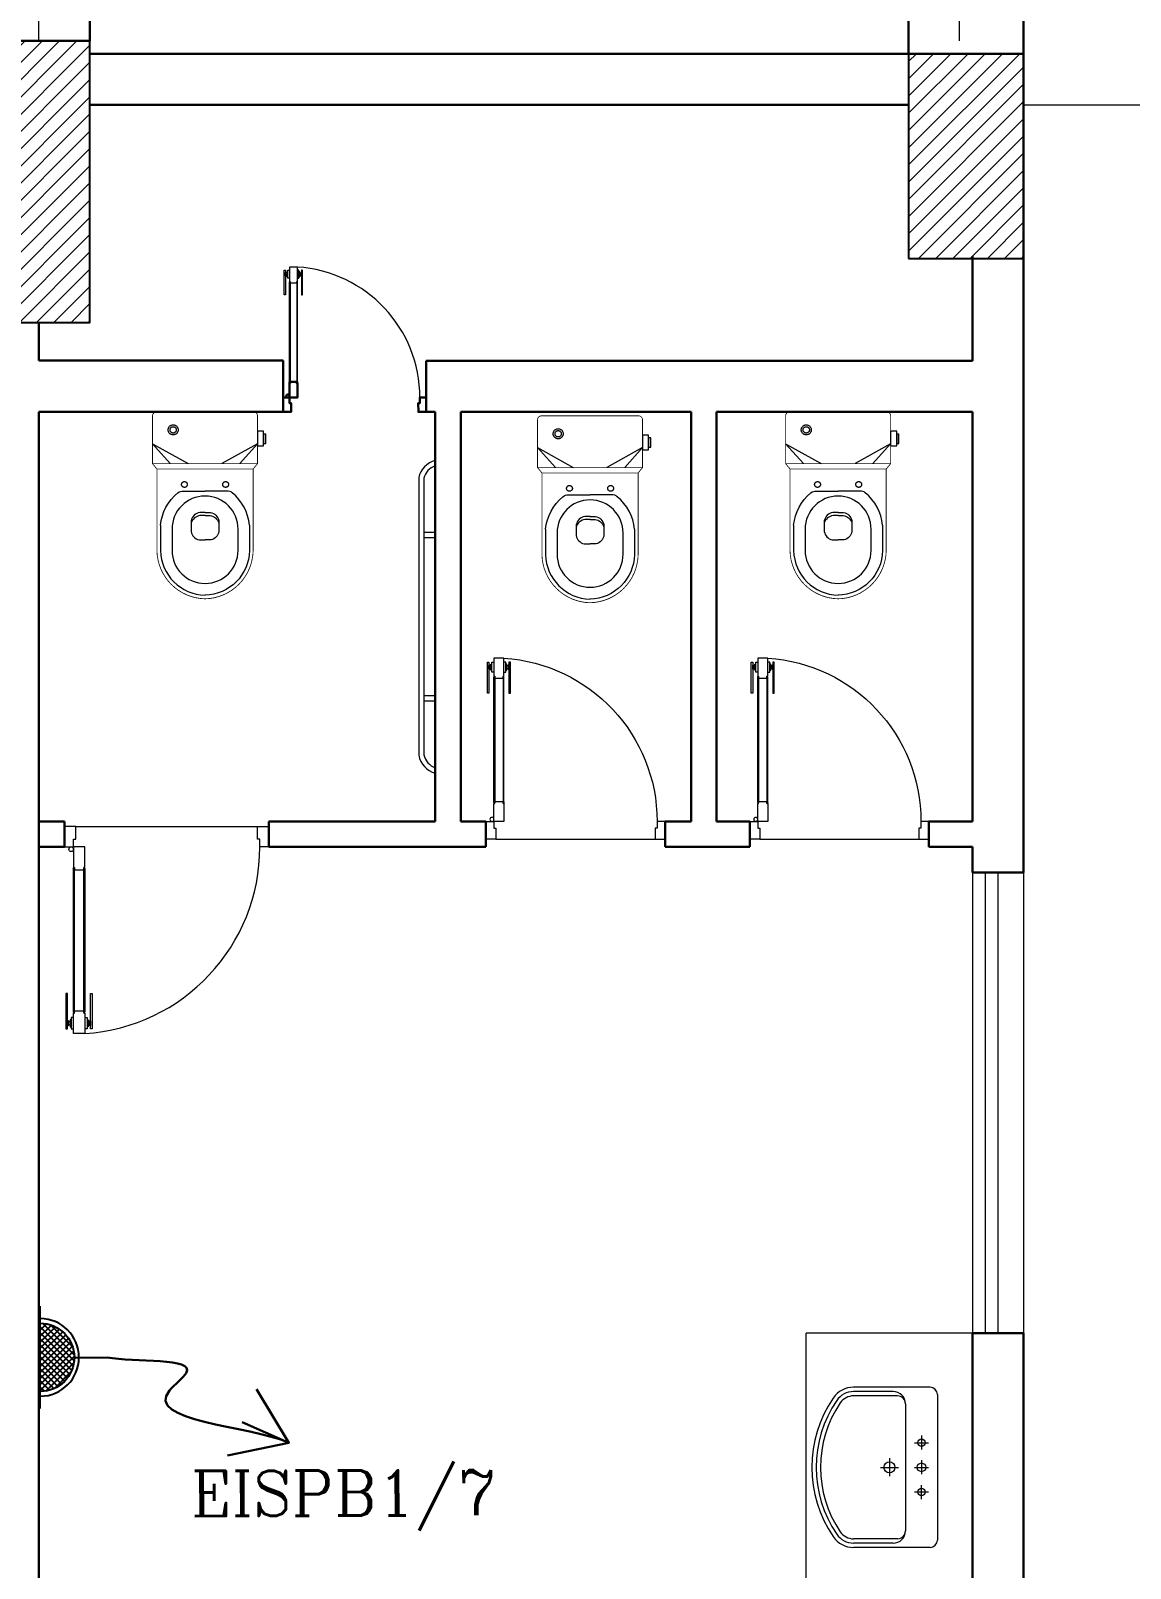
# Model space of a CAD drawing. Extents: x 1315 to 1416, y 473 to 837.
# Drawn here: x 1378.45 to 1382.75, y 531.89 to 537.9 of the extents above; entities that cross this region are included whole.
import ezdxf

# ---------------------------------------------------------------- set-up
doc = ezdxf.new("R2010")
doc.units = 0
doc.header["$MEASUREMENT"] = 0
doc.linetypes.add('CENTERX2', pattern=[4, 2.5, -0.5, 0.5, -0.5])
doc.linetypes.add('DASHED2', pattern=[0.375, 0.25, -0.125])
doc.layers.get('0').update_dxf_attribs({"color": 252, "linetype": 'CONTINUOUS', "lineweight": 30})
for name, color, linetype, lineweight in [('axis', 252, 'CENTERX2', 5), ('Column', 252, 'CONTINUOUS', 25), ('DOOR', 252, 'CONTINUOUS', 9), ('Elevation', 252, 'CONTINUOUS', 18), ('Furn', 252, 'CONTINUOUS', 9), ('hatch', 252, 'CONTINUOUS', 9), ('LIGHT 2', 252, 'CONTINUOUS', 9), ('Wall', 252, 'CONTINUOUS', 30), ('WINDOW', 252, 'CONTINUOUS', 5), ('WIRRING', 3, 'CONTINUOUS', 5)]:
    doc.layers.add(name, color=color, linetype=linetype, lineweight=lineweight)
doc.layers.add('POWER', color=1, linetype='CONTINUOUS')
doc.layers.add('WIRING', color=4, linetype='CONTINUOUS')
doc.styles.add('ARIAL', font='arial.ttf')
doc.styles.add('E80', font='romanc.shx')
doc.dimstyles.new('DIM-100-IN', dxfattribs={"dimtxt": 0.22, "dimasz": 0.1, "dimexe": 0.15, "dimexo": 0.15, "dimgap": 0, "dimtad": 0, "dimrnd": 0.05, "dimzin": 1, "dimdsep": 46, "dimtxsty": 'ARIAL', "dimblk": 'DOT', "dimcen": 0.2, "dimclrd": 256, "dimclre": 256, "dimclrt": 23, "dimadec": 0, "dimazin": 0, "dimtfac": 1, "dimtmove": 2, "dimatfit": 2, "dimldrblk": 'OPEN90', "dimfxl": 0.15, "dimfxlon": 1, "dimtolj": 1, "dimtzin": 0, "dimlwe": -1, "dimarcsym": 0})

# ---------------------------------------------------------------- blocks, each defined once
blk = doc.blocks.new('LAV15')
at = {"layer": 'Furn'}
for p, q in [((-0.0437500000000029, 0.3933986423538389), (-0.0437500000000029, 0.0826797284707777)), ((-0.0137500000000017, 0.4233986423538403), (0.5762500000000017, 0.4233986423538403)), ((0.1812499999999915, 0.3300132438867482), (0.1812499999999915, 0.3866331723675191)), ((0.28125, 0.3300132438867482), (0.28125, 0.3866331723675191)), ((0.3812499999999943, 0.3300132438867482), (0.3812499999999943, 0.3866331723675191)), ((0.606250000000003, 0.3933986423538425), (0.606250000000003, 0.0826797284707777)), ((0.1522921084965674, 0.3583986423538388), (0.20937484216347, 0.3583986423538388)), ((0.2522921084965617, 0.3583986423538388), (0.3093748421634643, 0.3583986423538388)), ((0.4102078915034327, 0.3583986423538388), (0.35312515783653, 0.3583986423538388)), ((-0.0087500000000063, 0.2608986423538386), (-0.0087500000000063, 0.0826797284707777)), ((0.0237499999999926, 0.293398642353841), (0.5387499999999932, 0.293398642353841)), ((0.28125, 0.1921284109792207), (0.28125, 0.26447609737132)), ((0.5712499999999922, 0.2608986423538386), (0.5712499999999922, 0.0826797284707777)), ((-0.0262500000000046, 0.2433986423538403), (-0.0262500000000046, 0.0826797284707741)), ((0.2442482497456098, 0.2283986423538398), (0.317187298319979, 0.2283986423538398)), ((0.5887500000000045, 0.2433986423538403), (0.5887500000000045, 0.0826797284707777))]:
    blk.add_line(p, q, dxfattribs=at)
for centre, radius in [((0.28125, 0.3583986423538388), 0.0175986474938933), ((0.1812499999999915, 0.3583986423538388), 0.0150845549947657), ((0.3812499999999943, 0.3583986423538388), 0.0150845549947657), ((0.28125, 0.2283986423538398), 0.0224871606866415)]:
    blk.add_circle(centre, radius, dxfattribs=at)
for centre, radius, start, end in [((-0.0137500000000017, 0.3933986423538389), 0.03, 90, 180), ((0.5762500000000017, 0.3933986423538425), 0.03, 0, 90), ((0.0237499999999926, 0.2433986423538403), 0.05, 90, 180), ((0.0237499999999926, 0.2608986423538386), 0.0325, 90, 180), ((0.5387499999999932, 0.2433986423538403), 0.05, 0, 90), ((0.5387499999999932, 0.2608986423538386), 0.0325, 0, 90), ((0.0562499999999915, 0.0826797284707777), 0.1, 180, 235.7711336721866), ((0.0562499999999915, 0.0826797284707777), 0.0825, 180, 235.7711336721866), ((0.0562499999999915, 0.0826797284707777), 0.065, 180, 235.7711336721866), ((0.5062499999999944, 0.0826797284707777), 0.065, 304.2288663278136, 0), ((0.5062499999999944, 0.0826797284707777), 0.0825, 304.2288663278136, 0), ((0.5062499999999944, 0.0826797284707777), 0.1, 304.2288663278136, 0), ((0.28125, 0.4133986423538385), 0.5, 235.7711336721866, 304.2288663278136), ((0.28125, 0.4133986423538385), 0.4825000000000001, 235.7711336721866, 304.2288663278136), ((0.28125, 0.4133986423538385), 0.4650000000000001, 235.7711336721866, 304.2288663278136)]:
    blk.add_arc(centre, radius, start, end, dxfattribs=at)
blk = doc.blocks.new('A$C5C187BFD')
at = {"layer": 'Furn'}
for points in [[(0.0334957720382931, 0.1793791997529439), (0.0583808912487598, 0.1793791997529439), (0.0583808912487598, 0.1897254174731842), (0.0334957720382931, 0.1897254174731842)], [(0.0383514000296259, 0.1897254174731842), (0.0541322061513938, 0.1897254174731842), (0.0541322061513938, 0.1933629620662174), (0.0383514000296259, 0.1933629620662174)]]:
    blk.add_lwpolyline(points, close=True, dxfattribs=at)
at = {"layer": 'Furn', "const_width": 0.0014}
for points in [[(0.0978126535884201, 0.0900395995012531), (0.0978126535884201, 0.1719215338339097), (0.0887083442971744, 0.1793791997529439), (0.0073764931647133, 0.1793791997529439, 0.4634554236914675), (0.0007000005100224, 0.1714978421647828), (0.0007000005100224, 0.0900395995012531)], [(0.0978126535884201, 0.1719215338339097), (0.2367046964911026, 0.1719215338339097, -0.4022696111272069), (0.3186806307851384, 0.0900395995012531)], [(0.0978126535884201, 0.0900395995012531), (0.0978126535884201, 0.0081576651685964), (0.0887083442971744, 0.0006999992495622), (0.0073764931647133, 0.0006999992495622, -0.4634554236914675), (0.0007000005100224, 0.0085813568377233), (0.0007000005100224, 0.0900395995012531)], [(0.0978126535884201, 0.0081576651685964), (0.2367046964911026, 0.0081576651685964, 0.4022696111272069), (0.3186806307851384, 0.0900395995012531)]]:
    blk.add_lwpolyline(points, format="xyb", dxfattribs=at)
at = {"layer": 'Furn'}
for points in [[(0.0887083442971744, 0.1491061205667279), (0.0547391701241793, 0.1793791997529439), (0.0887083442971459, 0.1187932077712475)], [(0.1962037733616739, 0.1138767433195937), (0.1962037733616739, 0.1139608772346747)], [(0.0887083442971744, 0.030973078435764), (0.0547391701241793, 0.0006999992495622), (0.0887083442971459, 0.0612859912312587)], [(0.1962037733616739, 0.0662024556829124), (0.1962037733616739, 0.0661183217678314)]]:
    blk.add_lwpolyline(points, dxfattribs=at)
at = {"layer": 'Furn', "const_width": 0.0014}
for points in [[(0.0887083442971744, 0.1793791997529439), (0.0887083442971744, 0.0900395995012531)], [(0.0887083442971744, 0.0006999992495622), (0.0887083442971744, 0.0900395995012531)]]:
    blk.add_lwpolyline(points, dxfattribs=at)
at = {"layer": 'Furn'}
for points in [[(0.1932676401947617, 0.1657710016623213, 0.1988959955244562), (0.1382422278952333, 0.1362852751468466, 0.1977661955998966), (0.1352423140762085, 0.1272187265050064), (0.1352423140762085, 0.0900395995012531)], [(0.1932676401948186, 0.1657710016623213), (0.2366423224552818, 0.1657710016623213, -0.4020446499234156), (0.3125314610943803, 0.0899101463910199)], [(0.1716867197754652, 0.0900395995012389), (0.1716867197754652, 0.0991190932878681, -0.3005419823001434), (0.1858025975723763, 0.1135898349159419), (0.2043761279464036, 0.1135898349159419, -0.2970546325545382), (0.2184920057433146, 0.1002322309732051), (0.2184920057433146, 0.0900395995012531)], [(0.1768873025861524, 0.0900395995012673), (0.1768873025861524, 0.0987480509691352, -0.2791782129178522), (0.1895173097479414, 0.1135898349159419, -1.386683449356957)], [(0.1932676401947617, 0.0143081973401849, -0.1988959955244562), (0.1382422278952333, 0.0437939238556595, -0.1977661955998966), (0.1352423140762085, 0.0528604724974997), (0.1352423140762085, 0.0900395995012531)], [(0.1716867197754652, 0.0900395995012673), (0.1716867197754652, 0.0809601057146381, 0.3005419823001434), (0.1858025975723763, 0.0664893640865643), (0.2043761279464036, 0.0664893640865643, 0.2970546325545382), (0.2184920057433146, 0.079846968029301), (0.2184920057433146, 0.0900395995012531)], [(0.1768873025861524, 0.0900395995012389), (0.1768873025861524, 0.0813311480333567, 0.2791782129178522), (0.1895173097479414, 0.0664893640865643, 1.386683449356957)], [(0.1932676401948186, 0.0143081973401849), (0.2366423224552818, 0.0143081973401849, 0.4020446499234156), (0.3125314610943803, 0.090169052611472)]]:
    blk.add_lwpolyline(points, format="xyb", dxfattribs=at)
blk.add_lwpolyline([(0.2000285872502445, 0.0338374415494229), (0.236212483834862, 0.0338374415494229, 0.9999999999999998), (0.236212483834862, 0.1462417574530832), (0.2000285872502445, 0.1462417574530832, 0.9999999999999998)], format="xyb", close=True, dxfattribs=at)
at = {"layer": 'Furn', "linetype": 'DASHED2'}
for centre, radius in [((0.1240976284810813, 0.1250876083474992), 0.0049365714629232), ((0.1240976284810529, 0.0549915906550069), 0.0049365714629232), ((0.031179976687497, 0.03577169171468601), 0.0085288164727189), ((0.031179976687497, 0.03577169171468601), 0.0053830397684266)]:
    blk.add_circle(centre, radius, dxfattribs=at)
blk = doc.blocks.new('d5')
at = {"layer": 'DOOR'}
for p, q in [((94.41316400247749, -72.62162246483132), (94.41316400247749, -72.06170049870963)), ((94.41713411347915, -72.06170049870983), (94.41713411347915, -72.62162246483132)), ((94.45446224455404, -72.06170049870983), (94.45446224455404, -72.62162246483153)), ((94.45843235555628, -72.62162246483132), (94.45843235555628, -72.06170049870983)), ((94.4491284657234, -72.7860551424973), (93.73803193302952, -72.7860551424973))]:
    blk.add_line(p, q, dxfattribs=at)
for points in [[(94.39087248065216, -72.13291790056608), (94.3844504665027, -72.13291790056608), (94.3844504665027, -71.99504312179033), (94.39087248065205, -71.99504312179033)], [(94.400247577993, -72.00928941499343), (94.39510050151031, -72.00928941499343), (94.39510050151031, -72.02546747948573), (94.400247577993, -72.02546747948573)], [(94.45446224455404, -72.057256673582), (94.45446224455404, -72.06614432383785), (94.41713411347926, -72.06614432383785), (94.41713411347926, -72.057256673582), (94.41357905337676, -72.057256673582), (94.41357905337676, -71.97726782127884), (94.41357905337676, -71.97726782127884), (94.45801730465624, -71.97726782127884), (94.45801730465624, -72.057256673582)], [(94.4713487800402, -72.00928941499343), (94.47649585652292, -72.00928941499343), (94.47649585652292, -72.02546747948573), (94.4713487800402, -72.02546747948573)], [(94.48072387738138, -72.13291790056608), (94.48714589153069, -72.13291790056608), (94.48714589153069, -71.99504312179053), (94.48072387738128, -71.99504312179053)], [(94.45446224455429, -72.62606628995945), (94.45446224455429, -72.61717863970351), (94.41713411347956, -72.61717863970351), (94.41713411347956, -72.62606628995945), (94.41357905337708, -72.62606628995945), (94.41357905337708, -72.70605514226251), (94.41357905337708, -72.70605514226251), (94.45801730465669, -72.70605514226251), (94.45801730465669, -72.62606628995945)], [(93.69356769577308, -72.7860551424978), (93.69356769594508, -72.70605514251473), (93.7292299836728, -72.70605514226291), (93.72922977376578, -72.73637567270337), (93.73811742402172, -72.73637567270337), (93.73803193302952, -72.7860551424973)], [(94.49356769577308, -72.78605514249757), (94.49356790568024, -72.70605514226251), (94.45801730465669, -72.70605514226251), (94.45801709474961, -72.73637567270337), (94.44912944449379, -72.73637567270337), (94.4491284657234, -72.7860551424973)]]:
    blk.add_lwpolyline(points, close=True, dxfattribs=at)
for points in [[(94.39087248065205, -72.0095200233688, -0.9999999999999998), (94.39510050151031, -72.0095200233688), (94.39510050151031, -72.0095200233688), (94.39510050151031, -72.02523687111037), (94.39510050151031, -72.02523687111037, -0.9999999999999998), (94.39087248065205, -72.02523687111037), (94.39087248065205, -72.02523687111037)], [(94.48072387738128, -72.0095200233688, 0.9999999999999998), (94.47649585652292, -72.0095200233688), (94.47649585652292, -72.0095200233688), (94.47649585652292, -72.02523687111017), (94.47649585652292, -72.02523687111017, 0.9999999999999998), (94.48072387738128, -72.02523687111017), (94.48072387738128, -72.02523687111017)], [(94.41713411347926, -72.06567060971193), (94.41713411347926, -72.06567060971193, -0.9999999999999998), (94.41713411347926, -72.05773038770771)], [(94.45446224455404, -72.06567060971193), (94.45446224455404, -72.06567060971193, 0.9999999999999998), (94.45446224455404, -72.05773038770771)], [(94.41713411347956, -72.61765235382961), (94.41713411347956, -72.61765235382961, 0.9999999999999998), (94.41713411347956, -72.62559257583325)], [(94.45446224455429, -72.61765235382961), (94.45446224455429, -72.61765235382961, -0.9999999999999998), (94.45446224455429, -72.62559257583325)]]:
    blk.add_lwpolyline(points, format="xyb", close=True, dxfattribs=at)
for points in [[(94.40469140312105, -72.03117947155405), (94.400247577993, -72.03117947155405), (94.400247577993, -72.00357742292462), (94.40469140312092, -72.00357742292462)], [(94.41357905337676, -72.03948137307033), (94.40469140312105, -72.03948137307033), (94.40469140312105, -71.99504312179053), (94.41357905337676, -71.99504312179053)], [(94.45801730465635, -72.03948137307013), (94.46690495491228, -72.03948137307013), (94.46690495491228, -71.99504312179033), (94.45801730465635, -71.99504312179033)], [(94.46690495491228, -72.03117947155455), (94.4713487800402, -72.03117947155455), (94.4713487800402, -72.00357742292472), (94.46690495491228, -72.00357742292472)]]:
    blk.add_lwpolyline(points, dxfattribs=at)
blk.add_circle((94.46690495491268, -72.69716749200667), 0.0088876502559006, dxfattribs=at)
blk.add_arc((94.45946010502294, -72.70605514226251), 0.7302301213500657, 93.60232103146853, 180.0000000000229, dxfattribs=at)
blk = doc.blocks.new('A$C11ED6BD5')
at = {"layer": 'axis', "color": 0, "ltscale": 0.3}
for p, q in [((-3.850000000000591, 22.1999999999997), (-3.850000000000591, 24.2637570894658)), ((-0.2500000000004547, 22.1999999999997), (-0.2500000000004547, 24.2637570894658)), ((-1.32889701945e-05, 21.9499999999997), (3.22171341332455, 21.9499999999997))]:
    blk.add_line(p, q, dxfattribs=at)
blk = doc.blocks.new('_Dot')
at = {"color": 0, "linetype": 'ByBlock', "lineweight": -2}
blk.add_line((-0.5, 0), (-1, 0), dxfattribs=at)
at = {"color": 0, "linetype": 'ByBlock', "const_width": 0.5}
blk.add_lwpolyline([(-0.25, 0, 1), (0.25, 0, 1)], format="xyb", close=True, dxfattribs=at)
blk = doc.blocks.new('WATER HEATER OUTLET')
at = {"layer": 'POWER', "ltscale": 0.05}
h = blk.add_hatch(dxfattribs=at)
h.set_pattern_fill('ANSI37', color=213, scale=8.39787315272e-05, angle=-90.00000000000001, style=0)
h.set_pattern_definition([(135.0000000121108, (1249.874513895683, 254.0389278843623), (0.0055670532038916, 0.0055670532015381), []), (44.99999998788918, (1249.874513895683, 254.0389278843623), (0.0055670532038915, -0.0055670532015381), [])])
edge = h.paths.add_edge_path()
edge.add_line((1366.819193689018, 258.1625024388519), (1366.693225591741, 258.1625024388519))
edge.add_ellipse((1366.75620964038, 258.1625024388519), major_axis=(0.0629840478210824, -1.01511825485e-05), ratio=0.9999999995778004, start_angle=0.009234400335117243, end_angle=180.0092344003351, ccw=False)
at = {"color": 7}
blk.add_arc((1366.75620964038, 258.1625024388519), 0.0715808169189371, 0, 180, dxfattribs=at)
at = {"layer": 'POWER', "color": 6}
for p, q in [((1366.75620964038, 258.2254864874644), (1366.75620964038, 258.2862646588848)), ((1366.850685713339, 258.1625024388519), (1366.661733567421, 258.1625024388519))]:
    blk.add_line(p, q, dxfattribs=at)
at = {"layer": 'POWER', "color": 6, "extrusion": (0, 0, -1)}
blk.add_ellipse((1366.75620964038, 258.1625024388519), major_axis=(0.0629840478210824, -1.01511825485e-05), ratio=0.9999999995778004, start_param=3.141431482899498, end_param=6.283024136489291, dxfattribs=at)

msp = doc.modelspace()

# ---------------------------------------------------------------- hatches: boundary and pattern name
at = {"layer": 'hatch'}
h = msp.add_hatch(dxfattribs=at)
h.set_pattern_fill('ANSI31', color=256, scale=0.015, style=0)
h.set_pattern_definition([(45, (1560.843480339304, 199.4404489963972), (-0.0336759604540093, 0.0336759604540093), [])])
h.paths.add_polyline_path([(1378.236320405784, 536.762513837875), (1378.686320405783, 536.762513837875), (1378.686320405783, 537.8625888116178), (1378.236320405784, 537.8625888116178)])
h = msp.add_hatch(dxfattribs=at)
h.set_pattern_fill('ANSI31', color=256, scale=0.015, style=0)
h.set_pattern_definition([(45, (1574.093467050334, 199.3904162563531), (-0.0336759604540093, 0.0336759604540093), [])])
h.paths.add_polyline_path([(1381.886307116815, 537.012513837875), (1382.336307116815, 537.012513837875), (1382.336307116815, 537.8125560715735), (1381.886307116815, 537.8125560715735)])

# ---------------------------------------------------------------- linework, layer by layer
at = {"layer": 'Column'}
for points in [[(1378.236320405784, 536.762513837875), (1378.686320405783, 536.762513837875), (1378.686320405783, 537.8625888116178), (1378.236320405784, 537.8625888116178)], [(1381.886307116815, 537.012513837875), (1382.336307116815, 537.012513837875), (1382.336307116815, 537.8125560715735), (1381.886307116815, 537.8125560715735)]]:
    msp.add_lwpolyline(points, close=True, dxfattribs=at)
at = {"layer": 'DOOR'}
for p, q in [((1379.465953310774, 536.5276604199466), (1379.465953310774, 536.9196057962317)), ((1379.468732388476, 536.9196057962317), (1379.468732388476, 536.5276604199465)), ((1379.494862080228, 536.9196057962317), (1379.494862080228, 536.5276604199466)), ((1379.49764115793, 536.5276604199466), (1379.49764115793, 536.9196057962318)), ((1378.630759636006, 534.7925560715562), (1379.341856168699, 534.7925560715562)), ((1378.630759636005, 534.7925560715559), (1379.341856168698, 534.7925560715559)), ((1378.621455746173, 534.6281233938902), (1378.621455746173, 534.0682014277688)), ((1378.621455746172, 534.6281233938898), (1378.621455746172, 534.0682014277685)), ((1378.625425857175, 534.0682014277688), (1378.625425857175, 534.6281233938904)), ((1378.625425857174, 534.0682014277685), (1378.625425857174, 534.6281233938903)), ((1378.66275398825, 534.0682014277688), (1378.66275398825, 534.6281233938902)), ((1378.662753988249, 534.0682014277685), (1378.662753988249, 534.6281233938898)), ((1378.666724099251, 534.6281233938902), (1378.666724099251, 534.0682014277685)), ((1378.66672409925, 534.6281233938898), (1378.66672409925, 534.0682014277684))]:
    msp.add_line(p, q, dxfattribs=at)
for points in [[(1379.450349245497, 536.8697536149324), (1379.445853835592, 536.8697536149324), (1379.445853835592, 536.9662659600751), (1379.450349245497, 536.9662659600751)], [(1379.456911813636, 536.9562935548332), (1379.453308860098, 536.9562935548332), (1379.453308860098, 536.9449689096887), (1379.456911813636, 536.9449689096887)], [(1379.468732388476, 536.9227164738211), (1379.468732388476, 536.9164951186422), (1379.494862080228, 536.9164951186422), (1379.494862080228, 536.9227164738211), (1379.4973506223, 536.9227164738211), (1379.4973506223, 536.9787086704333), (1379.4973506223, 536.9787086704333), (1379.466243846404, 536.9787086704333), (1379.466243846404, 536.9227164738211)], [(1379.506682655069, 536.9562935548332), (1379.510285608607, 536.9562935548332), (1379.510285608607, 536.9449689096887), (1379.506682655069, 536.9449689096887)], [(1379.513245223207, 536.8697536149324), (1379.517740633112, 536.8697536149324), (1379.517740633112, 536.9662659600752), (1379.513245223207, 536.9662659600752)], [(1378.586320405956, 534.7925560715564), (1378.586320196049, 534.7125560713215), (1378.621870797072, 534.7125560713215), (1378.62187100698, 534.7428766017622), (1378.630758657235, 534.7428766017622), (1378.630759636006, 534.7925560715562)], [(1378.586320405954, 534.7925560715562), (1378.586320196048, 534.7125560713212), (1378.621870797071, 534.7125560713212), (1378.621871006978, 534.7428766017618), (1378.630758657234, 534.7428766017618), (1378.630759636005, 534.7925560715559)], [(1379.386320405956, 534.7925560715566), (1379.386320405784, 534.7125560715738), (1379.350658118056, 534.7125560713217), (1379.350658327963, 534.7428766017622), (1379.341770677707, 534.7428766017622), (1379.341856168699, 534.7925560715562)], [(1379.386320405954, 534.7925560715564), (1379.386320405783, 534.7125560715734), (1379.350658118055, 534.7125560713215), (1379.350658327962, 534.7428766017618), (1379.341770677706, 534.7428766017618), (1379.341856168698, 534.7925560715559)], [(1378.625425857175, 534.6325672190181), (1378.625425857175, 534.6236795687623), (1378.662753988249, 534.6236795687623), (1378.662753988249, 534.6325672190181), (1378.666309048352, 534.6325672190181), (1378.666309048352, 534.7125560713215), (1378.666309048352, 534.7125560713215), (1378.621870797072, 534.7125560713215), (1378.621870797072, 534.6325672190181)], [(1378.625425857173, 534.632567219018), (1378.625425857173, 534.623679568762), (1378.662753988248, 534.623679568762), (1378.662753988248, 534.632567219018), (1378.666309048351, 534.632567219018), (1378.666309048351, 534.7125560713212), (1378.666309048351, 534.7125560713212), (1378.621870797071, 534.7125560713212), (1378.621870797071, 534.632567219018)], [(1378.599164224348, 534.1394188296249), (1378.592742210198, 534.1394188296249), (1378.592742210198, 534.0015440508494), (1378.599164224348, 534.0015440508494)], [(1378.599164224346, 534.1394188296248), (1378.592742210197, 534.1394188296248), (1378.592742210197, 534.0015440508491), (1378.599164224346, 534.0015440508491)], [(1378.689015621077, 534.1394188296249), (1378.695437635226, 534.1394188296249), (1378.695437635226, 534.0015440508491), (1378.689015621077, 534.0015440508491)], [(1378.689015621076, 534.1394188296248), (1378.695437635225, 534.1394188296248), (1378.695437635225, 534.001544050849), (1378.689015621076, 534.001544050849)], [(1378.625425857175, 534.0637576026409), (1378.625425857175, 534.0726452528967), (1378.66275398825, 534.0726452528967), (1378.66275398825, 534.0637576026409), (1378.666309048352, 534.0637576026409), (1378.666309048352, 533.9837687503377), (1378.666309048352, 533.9837687503377), (1378.621870797073, 533.9837687503377), (1378.621870797073, 534.0637576026409)], [(1378.625425857174, 534.0637576026406), (1378.625425857174, 534.0726452528963), (1378.662753988249, 534.0726452528963), (1378.662753988249, 534.0637576026406), (1378.666309048351, 534.0637576026406), (1378.666309048351, 533.9837687503375), (1378.666309048351, 533.9837687503375), (1378.621870797072, 533.9837687503375), (1378.621870797072, 534.0637576026406)], [(1378.608539321689, 534.0157903440522), (1378.603392245206, 534.0157903440522), (1378.603392245206, 534.0319684085446), (1378.608539321689, 534.0319684085446)], [(1378.608539321688, 534.0157903440521), (1378.603392245205, 534.0157903440521), (1378.603392245205, 534.0319684085443), (1378.608539321688, 534.0319684085443)], [(1378.679640523736, 534.0157903440522), (1378.684787600218, 534.0157903440522), (1378.684787600218, 534.0319684085446), (1378.679640523736, 534.0319684085446)], [(1378.679640523735, 534.0157903440521), (1378.684787600217, 534.0157903440521), (1378.684787600217, 534.0319684085443), (1378.679640523735, 534.0319684085443)]]:
    msp.add_lwpolyline(points, close=True, dxfattribs=at)
for points in [[(1379.450349245497, 536.9561321289705, -0.9999999999999998), (1379.453308860098, 536.9561321289705), (1379.453308860098, 536.9561321289705), (1379.453308860098, 536.9451303355515), (1379.453308860098, 536.9451303355515, -0.9999999999999998), (1379.450349245497, 536.9451303355515), (1379.450349245497, 536.9451303355515)], [(1379.513245223207, 536.9561321289705, 0.9999999999999998), (1379.510285608607, 536.9561321289705), (1379.510285608607, 536.9561321289705), (1379.510285608607, 536.9451303355512), (1379.510285608607, 536.9451303355512, 0.9999999999999998), (1379.513245223207, 536.9451303355512), (1379.513245223207, 536.9451303355512)], [(1379.468732388476, 536.9168267185302), (1379.468732388476, 536.9168267185302, -0.9999999999999998), (1379.468732388476, 536.9223848739332)], [(1379.494862080228, 536.9168267185302), (1379.494862080228, 536.9168267185302, 0.9999999999999998), (1379.494862080228, 536.9223848739332)], [(1378.625425857175, 534.6241532828885), (1378.625425857175, 534.6241532828885, -0.9999999999999998), (1378.625425857175, 534.6320935048924)], [(1378.625425857173, 534.6241532828883), (1378.625425857173, 534.6241532828883, -0.9999999999999998), (1378.625425857173, 534.6320935048919)], [(1378.662753988249, 534.6241532828885), (1378.662753988249, 534.6241532828885, 0.9999999999999998), (1378.662753988249, 534.6320935048924)], [(1378.662753988248, 534.6241532828883), (1378.662753988248, 534.6241532828883, 0.9999999999999998), (1378.662753988248, 534.6320935048919)], [(1378.625425857175, 534.0721715387709), (1378.625425857175, 534.0721715387709, 0.9999999999999998), (1378.625425857175, 534.0642313167666)], [(1378.625425857174, 534.0721715387707), (1378.625425857174, 534.0721715387707, 0.9999999999999998), (1378.625425857174, 534.0642313167665)], [(1378.66275398825, 534.0721715387709), (1378.66275398825, 534.0721715387709, -0.9999999999999998), (1378.66275398825, 534.0642313167666)], [(1378.662753988249, 534.0721715387707), (1378.662753988249, 534.0721715387707, -0.9999999999999998), (1378.662753988249, 534.0642313167665)], [(1378.599164224348, 534.0160209524277, 0.9999999999999998), (1378.603392245206, 534.0160209524277), (1378.603392245206, 534.0160209524277), (1378.603392245206, 534.0317378001691), (1378.603392245206, 534.0317378001691, 0.9999999999999998), (1378.599164224348, 534.0317378001691), (1378.599164224348, 534.0317378001691)], [(1378.599164224346, 534.0160209524275, 0.9999999999999998), (1378.603392245205, 534.0160209524275), (1378.603392245205, 534.0160209524275), (1378.603392245205, 534.0317378001688), (1378.603392245205, 534.0317378001688, 0.9999999999999998), (1378.599164224346, 534.0317378001688), (1378.599164224346, 534.0317378001688)], [(1378.689015621077, 534.0160209524277, -0.9999999999999998), (1378.684787600218, 534.0160209524277), (1378.684787600218, 534.0160209524277), (1378.684787600218, 534.0317378001693), (1378.684787600218, 534.0317378001693, -0.9999999999999998), (1378.689015621077, 534.0317378001693), (1378.689015621077, 534.0317378001693)], [(1378.689015621076, 534.0160209524275, -0.9999999999999998), (1378.684787600217, 534.0160209524275), (1378.684787600217, 534.0160209524275), (1378.684787600217, 534.031737800169), (1378.684787600217, 534.031737800169, -0.9999999999999998), (1378.689015621076, 534.031737800169), (1378.689015621076, 534.031737800169)]]:
    msp.add_lwpolyline(points, format="xyb", close=True, dxfattribs=at)
for points in [[(1379.460022491225, 536.9409705152405), (1379.456911813636, 536.9409705152405), (1379.456911813636, 536.9602919492812), (1379.460022491225, 536.9602919492812)], [(1379.466243846404, 536.9351591841795), (1379.460022491225, 536.9351591841795), (1379.460022491225, 536.9662659600752), (1379.466243846404, 536.9662659600752)], [(1379.4973506223, 536.9351591841794), (1379.503571977479, 536.9351591841794), (1379.503571977479, 536.9662659600751), (1379.4973506223, 536.9662659600751)], [(1379.503571977479, 536.9409705152407), (1379.506682655069, 536.9409705152407), (1379.506682655069, 536.9602919492814), (1379.503571977479, 536.9602919492814)], [(1378.612983146817, 534.0376804006133), (1378.608539321689, 534.0376804006133), (1378.608539321689, 534.0100783519837), (1378.612983146817, 534.0100783519837)], [(1378.612983146816, 534.0376804006131), (1378.608539321688, 534.0376804006131), (1378.608539321688, 534.0100783519833), (1378.612983146816, 534.0100783519833)], [(1378.621870797072, 534.0459823021291), (1378.612983146817, 534.0459823021291), (1378.612983146817, 534.0015440508491), (1378.621870797072, 534.0015440508491)], [(1378.621870797071, 534.0459823021289), (1378.612983146816, 534.0459823021289), (1378.612983146816, 534.001544050849), (1378.621870797071, 534.001544050849)], [(1378.666309048352, 534.0459823021292), (1378.675196698608, 534.0459823021292), (1378.675196698608, 534.0015440508494), (1378.666309048352, 534.0015440508494)], [(1378.666309048351, 534.045982302129), (1378.675196698607, 534.045982302129), (1378.675196698607, 534.0015440508491), (1378.666309048351, 534.0015440508491)], [(1378.675196698608, 534.0376804006129), (1378.679640523736, 534.0376804006129), (1378.679640523736, 534.0100783519833), (1378.675196698608, 534.0100783519833)], [(1378.675196698607, 534.0376804006127), (1378.679640523735, 534.0376804006127), (1378.679640523735, 534.0100783519832), (1378.675196698607, 534.0100783519832)]]:
    msp.add_lwpolyline(points, dxfattribs=at)
for centre in [(1378.612983146816, 534.7036684210656), (1378.612983146815, 534.7036684210653)]:
    msp.add_circle(centre, 0.0088876502559007, dxfattribs=at)
for centre, radius, start, end in [((1379.465233886148, 536.4685575457448), 0.5111610849450771, 359.9999999999804, 86.39767896851995), ((1378.620427996706, 534.7125560713215), 0.7302301213500665, 273.60232103148, 2.60551e-11), ((1378.620427996705, 534.7125560713212), 0.7302301213500665, 273.60232103148, 2.60551e-11)]:
    msp.add_arc(centre, radius, start, end, dxfattribs=at)
at = {"layer": 'Elevation', "linetype": 'Continuous'}
msp.add_line((1382.336320523067, 534.6125562027663), (1382.336320558617, 532.8125562027664), dxfattribs=at)
at = {"layer": 'Furn'}
for p, q in [((1379.971595336184, 536.155865931317), (1379.971595336184, 535.0710305751232)), ((1379.991595336185, 536.1533971845591), (1379.991595336183, 535.0730897105275)), ((1379.991595336184, 535.9424068143311), (1380.036320447272, 535.9424068143311)), ((1379.991595336184, 535.9224068143311), (1380.036320447272, 535.9224068143311)), ((1379.991595336184, 535.3040800807555), (1380.036320447272, 535.3040800807555)), ((1379.991595336184, 535.2840800807554), (1380.036320447272, 535.2840800807554))]:
    msp.add_line(p, q, dxfattribs=at)
at = {"layer": 'Furn', "linetype": 'Continuous'}
msp.add_line((1382.136320405784, 532.8123529088641), (1381.486320405785, 532.8123529088641), dxfattribs=at)
msp.add_lwpolyline([(1381.486320405785, 530.0125560715741), (1381.486320405785, 532.8123529088643)], dxfattribs=at)
at = {"layer": 'Furn'}
for centre, radius, start, end in [((1380.060140277502, 536.1350196705769), 0.09096578048789401, 105.1801505146833, 166.7520264812994), ((1380.060140277502, 536.1350196705769), 0.070965780487894, 109.6122112339828, 164.991458721504), ((1380.060869202069, 535.0884933953333), 0.09096578048789401, 191.0678501064483, 254.3435867511187), ((1380.060869202069, 535.0884933953333), 0.070965780487894, 192.5362820134264, 249.7617998365733)]:
    msp.add_arc(centre, radius, start, end, dxfattribs=at)
at = {"layer": 'Wall', "linetype": 'Continuous'}
for p, q in [((1378.686320301159, 537.8125560715735), (1381.886320301159, 537.8125560715735)), ((1378.686320301159, 537.6125560715737), (1381.886320301159, 537.6125560715737)), ((1382.13632019199, 536.6125192320286), (1382.13632019199, 537.0214234977614)), ((1382.136320405784, 536.6125192320288), (1382.13632489831, 537.0214282040798)), ((1379.441358572623, 536.6130156378274), (1378.48632019199, 536.6131915537242)), ((1379.441358572623, 536.6130156378666), (1378.486320405784, 536.6131915537242)), ((1379.441358572623, 536.4125575455802), (1379.441358572623, 536.6130156378666)), ((1382.13632019199, 536.6125192320286), (1380.001358572623, 536.6129124871013)), ((1382.136320405783, 536.6125192320286), (1380.001358572623, 536.6129124871409)), ((1380.001358572623, 536.41255754558), (1380.001358572623, 536.612912487141)), ((1379.44135857262, 536.4125585774409), (1378.48632019199, 536.4125560715735)), ((1379.44135857262, 536.4125585774403), (1378.486320405784, 536.4125560715737)), ((1379.441358572623, 536.4125560715737), (1378.486320405784, 536.4125560715737)), ((1380.001358572623, 536.4125560714987), (1380.036320405784, 536.4125560715737)), ((1380.036320755629, 534.8125557435939), (1380.036320405784, 536.4125560715737)), ((1381.036320405783, 536.4125560715737), (1380.136320405783, 536.4125560715737)), ((1381.036320405783, 536.4125560715737), (1380.136320405784, 536.4125560715737)), ((1380.136320755629, 534.8125557654593), (1380.136320405783, 536.4125560715735)), ((1381.036320755629, 534.8125559622474), (1381.036320405783, 536.4125560715735)), ((1382.13632019199, 536.4125560715735), (1381.136320405783, 536.4125560715735)), ((1382.136320405783, 536.4125560715737), (1381.136320405783, 536.4125560715737)), ((1381.136320755629, 534.8125559841128), (1381.136320405784, 536.4125560715735)), ((1382.136320755629, 534.8125562027665), (1382.136320405783, 536.4125560715735)), ((1378.586320405784, 534.8125575455799), (1378.486320405784, 534.8125560715737)), ((1378.586320405783, 534.8125575455797), (1378.486320405782, 534.8125560715735)), ((1378.586320405784, 534.8125575455801), (1378.586320405784, 534.7125560715738)), ((1378.586320405783, 534.8125575455799), (1378.586320405783, 534.7125560715734)), ((1379.386320405784, 534.8125572050337), (1379.386320405784, 534.7125558449864)), ((1380.036320755629, 534.8125557435939), (1379.386320405784, 534.8125572050337)), ((1379.386320405782, 534.8125572050334), (1379.386320405782, 534.7125558449861)), ((1380.234725548139, 534.8125575990886), (1380.136320755629, 534.8125556654313)), ((1380.234725548139, 534.8125575990886), (1380.234725548139, 534.7125561309334)), ((1381.036320755629, 534.8125576346753), (1380.934725548139, 534.8125573178484)), ((1380.934725548139, 534.8125573178484), (1380.934725548139, 534.7125560259371)), ((1381.266198972218, 534.8125575538346), (1381.136320755629, 534.8125575565128)), ((1381.266198972218, 534.8125575538345), (1381.266198972218, 534.7125560798281)), ((1381.966198972218, 534.8125582358911), (1381.966198972218, 534.7125567618846)), ((1381.966198972218, 534.8125582358911), (1382.136320755629, 534.8125562027665)), ((1378.586320405784, 534.7125560715738), (1378.486320405784, 534.7125560715738)), ((1378.586320405783, 534.7125560715734), (1378.486320405782, 534.7125560715734)), ((1380.234725548139, 534.7125561309334), (1379.386320405784, 534.7125558449864)), ((1381.266198972218, 534.7125560798281), (1380.934725548139, 534.7125560259371)), ((1381.966198972218, 534.7125567618846), (1382.136320777495, 534.7125547287602)), ((1382.066198972218, 534.7125559486361), (1382.136320777495, 534.7125547287602)), ((1382.136317781944, 534.6125562027584), (1382.136317927711, 534.7125547287533)), ((1382.13632079936, 534.6125562027662), (1382.136320777495, 534.7125547287602)), ((1382.136320799358, 534.6125562027659), (1382.136320799356, 534.6125744478154)), ((1382.336320523066, 534.6125562027659), (1382.136320799358, 534.6125562027659)), ((1382.336320523067, 534.6125562027662), (1382.13632079936, 534.6125562027662)), ((1382.336320618344, 532.8125562027664), (1382.136320799361, 532.8125562027664)), ((1382.336320618344, 532.8125562027664), (1382.336320387253, 529.6125560715737))]:
    msp.add_line(p, q, dxfattribs=at)
at = {"layer": 'Wall'}
for p, q in [((1382.336320301159, 537.8125560715735), (1382.336307116814, 534.6125562027663)), ((1382.33630690302, 537.412588811622), (1382.33630690302, 534.6125562027659))]:
    msp.add_line(p, q, dxfattribs=at)
at = {"layer": 'Wall', "linetype": 'Continuous'}
for points in [[(1378.236320405784, 537.8625888116178), (1378.686320405784, 537.8625888116178), (1378.686320405784, 538.7125888116221), (1378.236320405785, 538.7125888116221)], [(1381.886320301159, 537.8125560715735), (1382.336320301159, 537.8125560715735), (1382.336307116814, 538.7125888116221), (1381.886307116815, 538.7125888116221)], [(1379.468732388476, 536.5245497423568), (1379.468732388476, 536.530771097536), (1379.494862080228, 536.530771097536), (1379.494862080228, 536.5245497423568), (1379.4973506223, 536.5245497423568), (1379.4973506223, 536.4685575457448), (1379.4973506223, 536.4685575457448), (1379.466243846404, 536.4685575457448), (1379.466243846404, 536.5245497423568)], [(1379.441358572623, 536.4125575455802), (1379.441358425687, 536.4685575457448), (1379.466243846404, 536.4685575457448), (1379.466243993339, 536.4473331744362), (1379.472465348518, 536.4473331744362), (1379.472466033657, 536.4125575455805)], [(1380.001358572623, 536.4125575455802), (1380.001358572502, 536.4685575455682), (1379.976394971093, 536.4685575457445), (1379.976395118028, 536.4473331744362), (1379.970173762849, 536.4473331744362), (1379.970233606543, 536.4125575455805)]]:
    msp.add_lwpolyline(points, close=True, dxfattribs=at)
for points in [[(1378.48632019199, 536.6131915537242), (1378.48632019199, 536.762513837875)], [(1378.486320405784, 531.8125560715738), (1378.486320405784, 536.4125560715737)], [(1382.136320379546, 529.6125560715737), (1382.136320799361, 532.8125562027664)]]:
    msp.add_lwpolyline(points, dxfattribs=at)
for points in [[(1379.468732388476, 536.5304394976479), (1379.468732388476, 536.5304394976479, 0.9999999999999998), (1379.468732388476, 536.5248813422453)], [(1379.494862080228, 536.5304394976479), (1379.494862080228, 536.5304394976479, -0.9999999999999998), (1379.494862080228, 536.5248813422453)]]:
    msp.add_lwpolyline(points, format="xyb", close=True, dxfattribs=at)
msp.add_circle((1379.460022491225, 536.4747789009239), 0.0062213551791308, dxfattribs=at)
at = {"layer": 'WINDOW'}
for p, q in [((1382.136320799361, 534.6125562027663), (1382.136320799361, 532.8125562027664)), ((1382.186320541292, 534.6125562027663), (1382.186320541292, 532.8125562027664)), ((1382.236320541294, 534.6125562027663), (1382.236320541294, 532.8125562027664))]:
    msp.add_line(p, q, dxfattribs=at)

# ---------------------------------------------------------------- block references
at = {"layer": 'axis'}
msp.add_blockref('A$C11ED6BD5', (1382.336320405785, 515.6625560715737), dxfattribs=at)
at = {"layer": 'Furn', "xscale": 2.296550155765288, "yscale": 2.296550155765288, "zscale": 2.296550155765288, "rotation": 270}
for p in [(1378.929539949524, 536.4141643794901), (1380.434712822398, 536.3988322316144), (1381.404539949524, 536.4141643794901)]:
    msp.add_blockref('A$C5C187BFD', p, dxfattribs=at)
at = {"layer": 'Furn', "extrusion": (0, 0, -1), "xscale": -0.9629308734662396, "yscale": 0.9629308734652116, "zscale": -0.9629308734662396, "rotation": 90.0000000000005}
msp.add_blockref('LAV15', (-1381.592078534701, 532.5591375700168), dxfattribs=at)
at = {"layer": 'LIGHT 2', "xscale": -0.8750000000000531, "yscale": 0.8750000000000531, "zscale": 0.8750000000000531}
for p in [(1462.916597282096, 598.4303555675527), (1463.948070706175, 598.4303558485728)]:
    msp.add_blockref('d5', p, dxfattribs=at)
at = {"layer": 'POWER', "color": 1, "xscale": 2.116938117979316, "yscale": 2.116938117979316, "zscale": 2.116938117979316, "rotation": 270}
msp.add_blockref('WATER HEATER OUTLET', (831.9780182864636, 3426.056276039679), dxfattribs=at)

# ---------------------------------------------------------------- texts
at = {"layer": 'WIRING', "color": 1, "extrusion": (5.961400285249998e-05, -0.0211733752347225, 0.9997758171847029), "style": 'E80'}
msp.add_text('EISPB1/7', height=0.1764, dxfattribs=at).set_placement((1380.574511782064, 528.0942985448974, -11.19349762951891))

# ---------------------------------------------------------------- leaders
at = {"layer": 'WIRRING', "color": 6, "linetype": 'ByBlock', "path_type": 1}
msp.add_leader([(1379.464102083311, 532.3844467101067), (1378.997119809119, 532.5886835466405), (1379.063039748771, 532.6567726327723), (1378.754057293291, 532.7179578670278)], dimstyle='DIM-100-IN', override={"dimasz": 0.2, "dimgap": 0.1, "dimtad": 0, "dimfxl": 1.25, "dimfxlon": 1}, dxfattribs=at)

doc.saveas('drawing.dxf')
